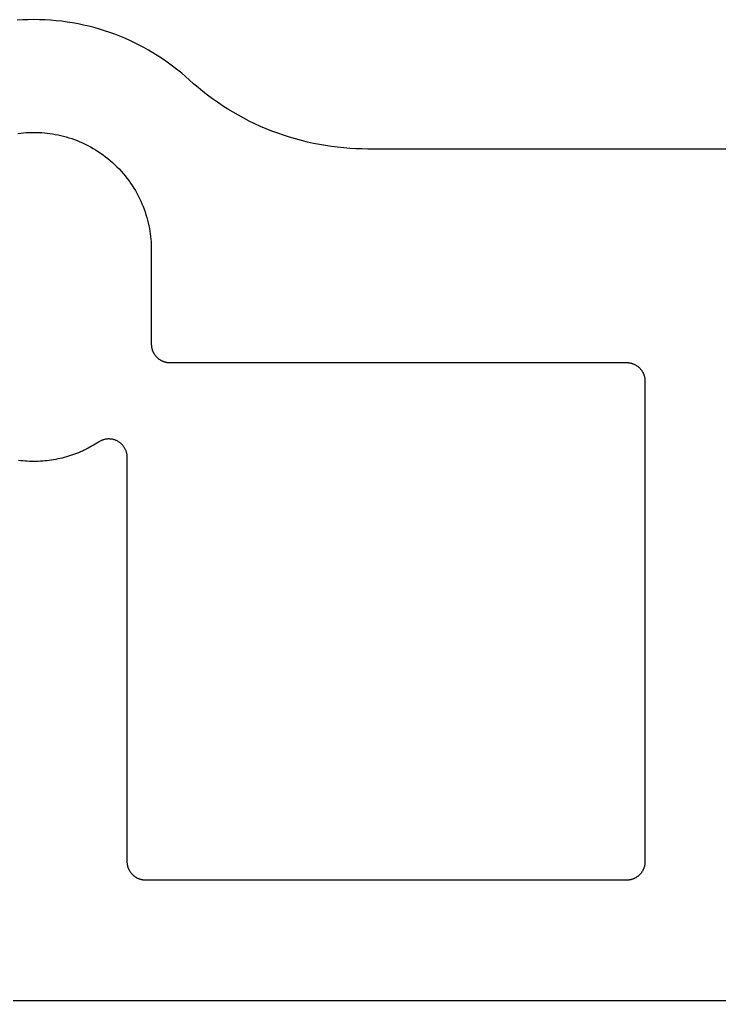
# Model space of a CAD drawing. Header units: millimetres. Extents: x 1057 to 1343, y -204 to -96.
# Drawn here: x 1113.89 to 1132.81, y -122.15 to -95.62 of the extents above; entities that cross this region are included whole.
import ezdxf

# ---------------------------------------------------------------- set-up
doc = ezdxf.new("R2010")
doc.units = ezdxf.units.MM
doc.layers.add('Layer 01', color=18, linetype='Continuous', true_color=0x000000)

msp = doc.modelspace()

# ---------------------------------------------------------------- linework, layer by layer
at = {"layer": 'Layer 01', "color": 0}
for p, q in [((1113.974, -95.632, 1.5), (1113.823, -95.641, 1.5)), ((1114.124, -95.627, 1.5), (1113.974, -95.632, 1.5)), ((1114.275, -95.625, 1.5), (1114.124, -95.627, 1.5)), ((1114.426, -95.627, 1.5), (1114.275, -95.625, 1.5)), ((1114.576, -95.632, 1.5), (1114.426, -95.627, 1.5)), ((1114.727, -95.641, 1.5), (1114.576, -95.632, 1.5)), ((1114.877, -95.654, 1.5), (1114.727, -95.641, 1.5)), ((1115.026, -95.67, 1.5), (1114.877, -95.654, 1.5)), ((1115.175, -95.69, 1.5), (1115.026, -95.67, 1.5)), ((1115.323, -95.714, 1.5), (1115.175, -95.69, 1.5)), ((1115.47, -95.741, 1.5), (1115.323, -95.714, 1.5)), ((1115.616, -95.771, 1.5), (1115.47, -95.741, 1.5)), ((1115.761, -95.805, 1.5), (1115.616, -95.771, 1.5)), ((1115.905, -95.842, 1.5), (1115.761, -95.805, 1.5)), ((1116.047, -95.883, 1.5), (1115.905, -95.842, 1.5)), ((1116.188, -95.926, 1.5), (1116.047, -95.883, 1.5)), ((1116.327, -95.973, 1.5), (1116.188, -95.926, 1.5)), ((1116.465, -96.023, 1.5), (1116.327, -95.973, 1.5)), ((1116.6, -96.076, 1.5), (1116.465, -96.023, 1.5)), ((1116.734, -96.131, 1.5), (1116.6, -96.076, 1.5)), ((1116.866, -96.19, 1.5), (1116.734, -96.131, 1.5)), ((1116.996, -96.251, 1.5), (1116.866, -96.19, 1.5)), ((1117.124, -96.315, 1.5), (1116.996, -96.251, 1.5)), ((1117.249, -96.381, 1.5), (1117.124, -96.315, 1.5)), ((1117.372, -96.45, 1.5), (1117.249, -96.381, 1.5)), ((1117.493, -96.522, 1.5), (1117.372, -96.45, 1.5)), ((1117.612, -96.595, 1.5), (1117.493, -96.522, 1.5)), ((1117.728, -96.671, 1.5), (1117.612, -96.595, 1.5)), ((1117.842, -96.748, 1.5), (1117.728, -96.671, 1.5)), ((1117.953, -96.828, 1.5), (1117.842, -96.748, 1.5)), ((1118.062, -96.909, 1.5), (1117.953, -96.828, 1.5)), ((1118.168, -96.992, 1.5), (1118.062, -96.909, 1.5)), ((1118.271, -97.077, 1.5), (1118.168, -96.992, 1.5)), ((1118.372, -97.163, 1.5), (1118.271, -97.077, 1.5)), ((1118.47, -97.251, 1.5), (1118.372, -97.163, 1.5)), ((1118.591, -97.359, 1.5), (1118.47, -97.251, 1.5)), ((1118.715, -97.465, 1.5), (1118.591, -97.359, 1.5)), ((1118.842, -97.568, 1.5), (1118.715, -97.465, 1.5)), ((1118.972, -97.669, 1.5), (1118.842, -97.568, 1.5)), ((1119.105, -97.767, 1.5), (1118.972, -97.669, 1.5)), ((1119.24, -97.862, 1.5), (1119.105, -97.767, 1.5)), ((1119.377, -97.954, 1.5), (1119.24, -97.862, 1.5)), ((1119.517, -98.043, 1.5), (1119.377, -97.954, 1.5)), ((1119.66, -98.13, 1.5), (1119.517, -98.043, 1.5)), ((1119.804, -98.213, 1.5), (1119.66, -98.13, 1.5)), ((1119.951, -98.293, 1.5), (1119.804, -98.213, 1.5)), ((1120.1, -98.369, 1.5), (1119.951, -98.293, 1.5)), ((1120.25, -98.442, 1.5), (1120.1, -98.369, 1.5)), ((1120.403, -98.512, 1.5), (1120.25, -98.442, 1.5)), ((1120.557, -98.578, 1.5), (1120.403, -98.512, 1.5)), ((1120.713, -98.64, 1.5), (1120.557, -98.578, 1.5)), ((1120.87, -98.699, 1.5), (1120.713, -98.64, 1.5)), ((1113.844, -98.704, 1.5), (1113.917, -98.695, 1.5)), ((1113.917, -98.695, 1.5), (1113.99, -98.688, 1.5)), ((1113.99, -98.688, 1.5), (1114.062, -98.682, 1.5)), ((1114.062, -98.682, 1.5), (1114.133, -98.678, 1.5)), ((1114.133, -98.678, 1.5), (1114.205, -98.676, 1.5)), ((1114.205, -98.676, 1.5), (1114.275, -98.675, 1.5)), ((1114.275, -98.675, 1.5), (1114.345, -98.676, 1.5)), ((1114.345, -98.676, 1.5), (1114.417, -98.678, 1.5)), ((1114.417, -98.678, 1.5), (1114.488, -98.682, 1.5)), ((1114.488, -98.682, 1.5), (1114.56, -98.688, 1.5)), ((1114.56, -98.688, 1.5), (1114.633, -98.695, 1.5)), ((1114.633, -98.695, 1.5), (1114.706, -98.704, 1.5)), ((1114.706, -98.704, 1.5), (1114.779, -98.715, 1.5)), ((1114.779, -98.715, 1.5), (1114.853, -98.728, 1.5)), ((1114.853, -98.728, 1.5), (1114.927, -98.743, 1.5)), ((1114.927, -98.743, 1.5), (1115.001, -98.759, 1.5)), ((1115.001, -98.759, 1.5), (1115.075, -98.777, 1.5)), ((1115.075, -98.777, 1.5), (1115.149, -98.798, 1.5)), ((1115.149, -98.798, 1.5), (1115.223, -98.82, 1.5)), ((1115.223, -98.82, 1.5), (1115.297, -98.844, 1.5)), ((1115.297, -98.844, 1.5), (1115.37, -98.87, 1.5)), ((1115.37, -98.87, 1.5), (1115.444, -98.898, 1.5)), ((1115.444, -98.898, 1.5), (1115.517, -98.928, 1.5)), ((1115.517, -98.928, 1.5), (1115.589, -98.96, 1.5)), ((1121.028, -98.754, 1.5), (1120.87, -98.699, 1.5)), ((1121.188, -98.805, 1.5), (1121.028, -98.754, 1.5)), ((1121.348, -98.853, 1.5), (1121.188, -98.805, 1.5)), ((1121.51, -98.897, 1.5), (1121.348, -98.853, 1.5)), ((1121.672, -98.937, 1.5), (1121.51, -98.897, 1.5)), ((1121.835, -98.973, 1.5), (1121.672, -98.937, 1.5)), ((1115.589, -98.96, 1.5), (1115.662, -98.994, 1.5)), ((1115.662, -98.994, 1.5), (1115.733, -99.03, 1.5)), ((1115.733, -99.03, 1.5), (1115.804, -99.068, 1.5)), ((1115.804, -99.068, 1.5), (1115.874, -99.107, 1.5)), ((1115.874, -99.107, 1.5), (1115.944, -99.149, 1.5)), ((1115.944, -99.149, 1.5), (1116.012, -99.193, 1.5)), ((1116.012, -99.193, 1.5), (1116.08, -99.238, 1.5)), ((1121.998, -99.005, 1.5), (1121.835, -98.973, 1.5)), ((1122.161, -99.033, 1.5), (1121.998, -99.005, 1.5)), ((1122.325, -99.058, 1.5), (1122.161, -99.033, 1.5)), ((1122.489, -99.078, 1.5), (1122.325, -99.058, 1.5)), ((1122.653, -99.095, 1.5), (1122.489, -99.078, 1.5)), ((1122.817, -99.108, 1.5), (1122.653, -99.095, 1.5)), ((1122.98, -99.118, 1.5), (1122.817, -99.108, 1.5)), ((1123.143, -99.123, 1.5), (1122.98, -99.118, 1.5)), ((1123.306, -99.125, 1.5), (1123.143, -99.123, 1.5)), ((1276.694, -99.125, 1.5), (1123.306, -99.125, 1.5)), ((1116.08, -99.238, 1.5), (1116.147, -99.285, 1.5)), ((1116.147, -99.285, 1.5), (1116.212, -99.334, 1.5)), ((1116.212, -99.334, 1.5), (1116.276, -99.385, 1.5)), ((1116.276, -99.385, 1.5), (1116.339, -99.438, 1.5)), ((1116.339, -99.438, 1.5), (1116.401, -99.492, 1.5)), ((1116.401, -99.492, 1.5), (1116.461, -99.548, 1.5)), ((1116.461, -99.548, 1.5), (1116.52, -99.605, 1.5)), ((1116.52, -99.605, 1.5), (1116.577, -99.664, 1.5)), ((1116.577, -99.664, 1.5), (1116.633, -99.724, 1.5)), ((1116.633, -99.724, 1.5), (1116.687, -99.786, 1.5)), ((1116.687, -99.786, 1.5), (1116.74, -99.849, 1.5)), ((1116.74, -99.849, 1.5), (1116.791, -99.913, 1.5)), ((1116.791, -99.913, 1.5), (1116.84, -99.978, 1.5)), ((1116.84, -99.978, 1.5), (1116.887, -100.045, 1.5)), ((1116.887, -100.045, 1.5), (1116.932, -100.113, 1.5)), ((1116.932, -100.113, 1.5), (1116.976, -100.181, 1.5)), ((1116.976, -100.181, 1.5), (1117.018, -100.251, 1.5)), ((1117.018, -100.251, 1.5), (1117.057, -100.321, 1.5)), ((1117.057, -100.321, 1.5), (1117.095, -100.392, 1.5)), ((1117.095, -100.392, 1.5), (1117.131, -100.463, 1.5)), ((1117.131, -100.463, 1.5), (1117.165, -100.536, 1.5)), ((1117.165, -100.536, 1.5), (1117.197, -100.608, 1.5)), ((1117.197, -100.608, 1.5), (1117.227, -100.681, 1.5)), ((1117.227, -100.681, 1.5), (1117.255, -100.755, 1.5)), ((1117.255, -100.755, 1.5), (1117.281, -100.828, 1.5)), ((1117.281, -100.828, 1.5), (1117.305, -100.902, 1.5)), ((1117.305, -100.902, 1.5), (1117.327, -100.976, 1.5)), ((1117.327, -100.976, 1.5), (1117.348, -101.05, 1.5)), ((1117.348, -101.05, 1.5), (1117.366, -101.124, 1.5)), ((1117.366, -101.124, 1.5), (1117.382, -101.198, 1.5)), ((1117.382, -101.198, 1.5), (1117.397, -101.272, 1.5)), ((1117.397, -101.272, 1.5), (1117.41, -101.346, 1.5)), ((1117.41, -101.346, 1.5), (1117.421, -101.419, 1.5)), ((1117.421, -101.419, 1.5), (1117.43, -101.492, 1.5)), ((1117.43, -101.492, 1.5), (1117.437, -101.565, 1.5)), ((1117.437, -101.565, 1.5), (1117.443, -101.637, 1.5)), ((1117.443, -101.637, 1.5), (1117.447, -101.708, 1.5)), ((1117.447, -101.708, 1.5), (1117.449, -101.78, 1.5)), ((1117.449, -101.78, 1.5), (1117.45, -101.85, 1.5)), ((1117.45, -101.85, 1.5), (1117.45, -104.4, 1.5)), ((1117.45, -104.4, 1.5), (1117.45, -104.411, 1.5)), ((1117.45, -104.411, 1.5), (1117.45, -104.422, 1.5)), ((1117.45, -104.422, 1.5), (1117.451, -104.434, 1.5)), ((1117.451, -104.434, 1.5), (1117.452, -104.445, 1.5)), ((1117.452, -104.445, 1.5), (1117.453, -104.456, 1.5)), ((1117.453, -104.456, 1.5), (1117.455, -104.468, 1.5)), ((1117.455, -104.468, 1.5), (1117.456, -104.479, 1.5)), ((1117.456, -104.479, 1.5), (1117.458, -104.491, 1.5)), ((1117.458, -104.491, 1.5), (1117.461, -104.503, 1.5)), ((1117.461, -104.503, 1.5), (1117.463, -104.514, 1.5)), ((1117.463, -104.514, 1.5), (1117.466, -104.526, 1.5)), ((1117.466, -104.526, 1.5), (1117.469, -104.538, 1.5)), ((1117.469, -104.538, 1.5), (1117.473, -104.549, 1.5)), ((1117.473, -104.549, 1.5), (1117.477, -104.561, 1.5)), ((1117.477, -104.561, 1.5), (1117.481, -104.572, 1.5)), ((1117.481, -104.572, 1.5), (1117.485, -104.584, 1.5)), ((1117.485, -104.584, 1.5), (1117.49, -104.596, 1.5)), ((1117.49, -104.596, 1.5), (1117.495, -104.607, 1.5)), ((1117.495, -104.607, 1.5), (1117.5, -104.618, 1.5)), ((1117.5, -104.618, 1.5), (1117.506, -104.63, 1.5)), ((1117.506, -104.63, 1.5), (1117.512, -104.641, 1.5)), ((1117.512, -104.641, 1.5), (1117.518, -104.652, 1.5)), ((1117.518, -104.652, 1.5), (1117.525, -104.663, 1.5)), ((1117.525, -104.663, 1.5), (1117.532, -104.674, 1.5)), ((1117.532, -104.674, 1.5), (1117.539, -104.684, 1.5)), ((1117.539, -104.684, 1.5), (1117.546, -104.695, 1.5)), ((1117.546, -104.695, 1.5), (1117.554, -104.705, 1.5)), ((1117.554, -104.705, 1.5), (1117.562, -104.715, 1.5)), ((1117.562, -104.715, 1.5), (1117.57, -104.725, 1.5)), ((1117.57, -104.725, 1.5), (1117.579, -104.735, 1.5)), ((1117.579, -104.735, 1.5), (1117.587, -104.744, 1.5)), ((1117.587, -104.744, 1.5), (1117.596, -104.754, 1.5)), ((1117.596, -104.754, 1.5), (1117.606, -104.763, 1.5)), ((1117.606, -104.763, 1.5), (1117.615, -104.771, 1.5)), ((1117.615, -104.771, 1.5), (1117.625, -104.78, 1.5)), ((1117.625, -104.78, 1.5), (1117.635, -104.788, 1.5)), ((1117.635, -104.788, 1.5), (1117.645, -104.796, 1.5)), ((1117.645, -104.796, 1.5), (1117.655, -104.804, 1.5)), ((1117.655, -104.804, 1.5), (1117.666, -104.811, 1.5)), ((1117.666, -104.811, 1.5), (1117.676, -104.818, 1.5)), ((1117.676, -104.818, 1.5), (1117.687, -104.825, 1.5)), ((1117.687, -104.825, 1.5), (1117.698, -104.832, 1.5)), ((1117.698, -104.832, 1.5), (1117.709, -104.838, 1.5)), ((1117.709, -104.838, 1.5), (1117.72, -104.844, 1.5)), ((1117.72, -104.844, 1.5), (1117.732, -104.85, 1.5)), ((1117.732, -104.85, 1.5), (1117.743, -104.855, 1.5)), ((1117.743, -104.855, 1.5), (1117.754, -104.86, 1.5)), ((1117.754, -104.86, 1.5), (1117.766, -104.865, 1.5)), ((1117.766, -104.865, 1.5), (1117.778, -104.869, 1.5)), ((1117.778, -104.869, 1.5), (1117.789, -104.873, 1.5)), ((1117.789, -104.873, 1.5), (1117.801, -104.877, 1.5)), ((1117.801, -104.877, 1.5), (1117.812, -104.881, 1.5)), ((1117.812, -104.881, 1.5), (1117.824, -104.884, 1.5)), ((1117.824, -104.884, 1.5), (1117.836, -104.887, 1.5)), ((1117.836, -104.887, 1.5), (1117.847, -104.889, 1.5)), ((1117.847, -104.889, 1.5), (1117.859, -104.892, 1.5)), ((1117.859, -104.892, 1.5), (1117.871, -104.894, 1.5)), ((1117.871, -104.894, 1.5), (1117.882, -104.895, 1.5)), ((1117.882, -104.895, 1.5), (1117.894, -104.897, 1.5)), ((1117.894, -104.897, 1.5), (1117.905, -104.898, 1.5)), ((1117.905, -104.898, 1.5), (1117.916, -104.899, 1.5)), ((1117.916, -104.899, 1.5), (1117.928, -104.9, 1.5)), ((1117.928, -104.9, 1.5), (1117.939, -104.9, 1.5)), ((1117.939, -104.9, 1.5), (1117.95, -104.9, 1.5)), ((1117.95, -104.9, 1.5), (1130.3, -104.9, 1.5)), ((1130.3, -104.9, 1.5), (1130.311, -104.9, 1.5)), ((1130.311, -104.9, 1.5), (1130.322, -104.9, 1.5)), ((1130.322, -104.9, 1.5), (1130.334, -104.901, 1.5)), ((1130.334, -104.901, 1.5), (1130.345, -104.902, 1.5)), ((1130.345, -104.902, 1.5), (1130.356, -104.903, 1.5)), ((1130.356, -104.903, 1.5), (1130.368, -104.905, 1.5)), ((1130.368, -104.905, 1.5), (1130.379, -104.906, 1.5)), ((1130.379, -104.906, 1.5), (1130.391, -104.908, 1.5)), ((1130.391, -104.908, 1.5), (1130.403, -104.911, 1.5)), ((1130.403, -104.911, 1.5), (1130.414, -104.913, 1.5)), ((1130.414, -104.913, 1.5), (1130.426, -104.916, 1.5)), ((1130.426, -104.916, 1.5), (1130.438, -104.919, 1.5)), ((1130.438, -104.919, 1.5), (1130.449, -104.923, 1.5)), ((1130.449, -104.923, 1.5), (1130.461, -104.927, 1.5)), ((1130.461, -104.927, 1.5), (1130.472, -104.931, 1.5)), ((1130.472, -104.931, 1.5), (1130.484, -104.935, 1.5)), ((1130.484, -104.935, 1.5), (1130.496, -104.94, 1.5)), ((1130.496, -104.94, 1.5), (1130.507, -104.945, 1.5)), ((1130.507, -104.945, 1.5), (1130.518, -104.95, 1.5)), ((1130.518, -104.95, 1.5), (1130.53, -104.956, 1.5)), ((1130.53, -104.956, 1.5), (1130.541, -104.962, 1.5)), ((1130.541, -104.962, 1.5), (1130.552, -104.968, 1.5)), ((1130.552, -104.968, 1.5), (1130.563, -104.975, 1.5)), ((1130.563, -104.975, 1.5), (1130.574, -104.982, 1.5)), ((1130.574, -104.982, 1.5), (1130.584, -104.989, 1.5)), ((1130.584, -104.989, 1.5), (1130.595, -104.996, 1.5)), ((1130.595, -104.996, 1.5), (1130.605, -105.004, 1.5)), ((1130.605, -105.004, 1.5), (1130.615, -105.012, 1.5)), ((1130.615, -105.012, 1.5), (1130.625, -105.02, 1.5)), ((1130.625, -105.02, 1.5), (1130.635, -105.029, 1.5)), ((1130.635, -105.029, 1.5), (1130.644, -105.037, 1.5)), ((1130.644, -105.037, 1.5), (1130.654, -105.046, 1.5)), ((1130.654, -105.046, 1.5), (1130.663, -105.056, 1.5)), ((1130.663, -105.056, 1.5), (1130.671, -105.065, 1.5)), ((1130.671, -105.065, 1.5), (1130.68, -105.075, 1.5)), ((1130.68, -105.075, 1.5), (1130.688, -105.085, 1.5)), ((1130.688, -105.085, 1.5), (1130.696, -105.095, 1.5)), ((1130.696, -105.095, 1.5), (1130.704, -105.105, 1.5)), ((1130.704, -105.105, 1.5), (1130.711, -105.116, 1.5)), ((1130.711, -105.116, 1.5), (1130.718, -105.126, 1.5)), ((1130.718, -105.126, 1.5), (1130.725, -105.137, 1.5)), ((1130.725, -105.137, 1.5), (1130.732, -105.148, 1.5)), ((1130.732, -105.148, 1.5), (1130.738, -105.159, 1.5)), ((1130.738, -105.159, 1.5), (1130.744, -105.17, 1.5)), ((1130.744, -105.17, 1.5), (1130.75, -105.182, 1.5)), ((1130.75, -105.182, 1.5), (1130.755, -105.193, 1.5)), ((1130.755, -105.193, 1.5), (1130.76, -105.204, 1.5)), ((1130.76, -105.204, 1.5), (1130.765, -105.216, 1.5)), ((1130.765, -105.216, 1.5), (1130.769, -105.228, 1.5)), ((1130.769, -105.228, 1.5), (1130.773, -105.239, 1.5)), ((1130.773, -105.239, 1.5), (1130.777, -105.251, 1.5)), ((1130.777, -105.251, 1.5), (1130.781, -105.262, 1.5)), ((1130.781, -105.262, 1.5), (1130.784, -105.274, 1.5)), ((1130.784, -105.274, 1.5), (1130.787, -105.286, 1.5)), ((1130.787, -105.286, 1.5), (1130.789, -105.297, 1.5)), ((1130.789, -105.297, 1.5), (1130.792, -105.309, 1.5)), ((1130.792, -105.309, 1.5), (1130.794, -105.321, 1.5)), ((1130.794, -105.321, 1.5), (1130.795, -105.332, 1.5)), ((1130.795, -105.332, 1.5), (1130.797, -105.344, 1.5)), ((1130.797, -105.344, 1.5), (1130.798, -105.355, 1.5)), ((1130.798, -105.355, 1.5), (1130.799, -105.366, 1.5)), ((1130.799, -105.366, 1.5), (1130.8, -105.378, 1.5)), ((1130.8, -105.378, 1.5), (1130.8, -105.389, 1.5)), ((1130.8, -105.389, 1.5), (1130.8, -105.4, 1.5)), ((1130.8, -105.4, 1.5), (1130.8, -118.4, 1.5)), ((1115.884, -107.137, 1.5), (1115.836, -107.165, 1.5)), ((1115.932, -107.108, 1.5), (1115.884, -107.137, 1.5)), ((1116.024, -107.05, 1.5), (1115.932, -107.108, 1.5)), ((1116.038, -107.041, 1.5), (1116.024, -107.05, 1.5)), ((1116.052, -107.033, 1.5), (1116.038, -107.041, 1.5)), ((1116.066, -107.025, 1.5), (1116.052, -107.033, 1.5)), ((1116.081, -107.017, 1.5), (1116.066, -107.025, 1.5)), ((1116.096, -107.01, 1.5), (1116.081, -107.017, 1.5)), ((1116.111, -107.004, 1.5), (1116.096, -107.01, 1.5)), ((1116.127, -106.998, 1.5), (1116.111, -107.004, 1.5)), ((1116.143, -106.992, 1.5), (1116.127, -106.998, 1.5)), ((1116.159, -106.987, 1.5), (1116.143, -106.992, 1.5)), ((1116.176, -106.982, 1.5), (1116.159, -106.987, 1.5)), ((1116.192, -106.978, 1.5), (1116.176, -106.982, 1.5)), ((1116.209, -106.975, 1.5), (1116.192, -106.978, 1.5)), ((1116.226, -106.972, 1.5), (1116.209, -106.975, 1.5)), ((1116.243, -106.97, 1.5), (1116.226, -106.972, 1.5)), ((1116.26, -106.968, 1.5), (1116.243, -106.97, 1.5)), ((1116.278, -106.967, 1.5), (1116.26, -106.968, 1.5)), ((1116.295, -106.967, 1.5), (1116.278, -106.967, 1.5)), ((1116.312, -106.967, 1.5), (1116.295, -106.967, 1.5)), ((1116.329, -106.968, 1.5), (1116.312, -106.967, 1.5)), ((1116.346, -106.969, 1.5), (1116.329, -106.968, 1.5)), ((1116.363, -106.971, 1.5), (1116.346, -106.969, 1.5)), ((1116.38, -106.973, 1.5), (1116.363, -106.971, 1.5)), ((1116.397, -106.976, 1.5), (1116.38, -106.973, 1.5)), ((1116.414, -106.98, 1.5), (1116.397, -106.976, 1.5)), ((1116.43, -106.984, 1.5), (1116.414, -106.98, 1.5)), ((1116.446, -106.989, 1.5), (1116.43, -106.984, 1.5)), ((1116.462, -106.994, 1.5), (1116.446, -106.989, 1.5)), ((1116.478, -106.999, 1.5), (1116.462, -106.994, 1.5)), ((1116.493, -107.005, 1.5), (1116.478, -106.999, 1.5)), ((1116.508, -107.012, 1.5), (1116.493, -107.005, 1.5)), ((1116.523, -107.019, 1.5), (1116.508, -107.012, 1.5)), ((1116.537, -107.026, 1.5), (1116.523, -107.019, 1.5)), ((1116.551, -107.034, 1.5), (1116.537, -107.026, 1.5)), ((1116.565, -107.043, 1.5), (1116.551, -107.034, 1.5)), ((1116.579, -107.052, 1.5), (1116.565, -107.043, 1.5)), ((1116.592, -107.061, 1.5), (1116.579, -107.052, 1.5)), ((1116.605, -107.071, 1.5), (1116.592, -107.061, 1.5)), ((1116.618, -107.081, 1.5), (1116.605, -107.071, 1.5)), ((1116.631, -107.092, 1.5), (1116.618, -107.081, 1.5)), ((1116.644, -107.104, 1.5), (1116.631, -107.092, 1.5)), ((1116.656, -107.115, 1.5), (1116.644, -107.104, 1.5)), ((1116.668, -107.128, 1.5), (1116.656, -107.115, 1.5)), ((1116.679, -107.141, 1.5), (1116.668, -107.128, 1.5)), ((1116.69, -107.154, 1.5), (1116.679, -107.141, 1.5)), ((1116.7, -107.167, 1.5), (1116.69, -107.154, 1.5)), ((1115.263, -107.417, 1.5), (1115.208, -107.435, 1.5)), ((1115.318, -107.399, 1.5), (1115.263, -107.417, 1.5)), ((1115.373, -107.379, 1.5), (1115.318, -107.399, 1.5)), ((1115.426, -107.359, 1.5), (1115.373, -107.379, 1.5)), ((1115.48, -107.338, 1.5), (1115.426, -107.359, 1.5)), ((1115.533, -107.315, 1.5), (1115.48, -107.338, 1.5)), ((1115.585, -107.292, 1.5), (1115.533, -107.315, 1.5)), ((1115.636, -107.268, 1.5), (1115.585, -107.292, 1.5)), ((1115.687, -107.244, 1.5), (1115.636, -107.268, 1.5)), ((1115.738, -107.218, 1.5), (1115.687, -107.244, 1.5)), ((1115.787, -107.192, 1.5), (1115.738, -107.218, 1.5)), ((1115.836, -107.165, 1.5), (1115.787, -107.192, 1.5)), ((1116.711, -107.181, 1.5), (1116.7, -107.167, 1.5)), ((1116.72, -107.196, 1.5), (1116.711, -107.181, 1.5)), ((1116.729, -107.21, 1.5), (1116.72, -107.196, 1.5)), ((1116.738, -107.225, 1.5), (1116.729, -107.21, 1.5)), ((1116.746, -107.24, 1.5), (1116.738, -107.225, 1.5)), ((1116.753, -107.256, 1.5), (1116.746, -107.24, 1.5)), ((1116.76, -107.272, 1.5), (1116.753, -107.256, 1.5)), ((1116.767, -107.288, 1.5), (1116.76, -107.272, 1.5)), ((1116.773, -107.304, 1.5), (1116.767, -107.288, 1.5)), ((1116.778, -107.32, 1.5), (1116.773, -107.304, 1.5)), ((1116.783, -107.336, 1.5), (1116.778, -107.32, 1.5)), ((1116.787, -107.352, 1.5), (1116.783, -107.336, 1.5)), ((1116.79, -107.369, 1.5), (1116.787, -107.352, 1.5)), ((1116.793, -107.385, 1.5), (1116.79, -107.369, 1.5)), ((1116.796, -107.402, 1.5), (1116.793, -107.385, 1.5)), ((1116.798, -107.418, 1.5), (1116.796, -107.402, 1.5)), ((1116.799, -107.434, 1.5), (1116.798, -107.418, 1.5)), ((1113.919, -107.555, 1.5), (1113.86, -107.548, 1.5)), ((1113.978, -107.561, 1.5), (1113.919, -107.555, 1.5)), ((1114.037, -107.566, 1.5), (1113.978, -107.561, 1.5)), ((1114.096, -107.57, 1.5), (1114.037, -107.566, 1.5)), ((1114.156, -107.573, 1.5), (1114.096, -107.57, 1.5)), ((1114.215, -107.574, 1.5), (1114.156, -107.573, 1.5)), ((1114.275, -107.575, 1.5), (1114.215, -107.574, 1.5)), ((1114.335, -107.574, 1.5), (1114.275, -107.575, 1.5)), ((1114.394, -107.573, 1.5), (1114.335, -107.574, 1.5)), ((1114.454, -107.57, 1.5), (1114.394, -107.573, 1.5)), ((1114.513, -107.566, 1.5), (1114.454, -107.57, 1.5)), ((1114.572, -107.561, 1.5), (1114.513, -107.566, 1.5)), ((1114.631, -107.555, 1.5), (1114.572, -107.561, 1.5)), ((1114.69, -107.548, 1.5), (1114.631, -107.555, 1.5)), ((1114.749, -107.539, 1.5), (1114.69, -107.548, 1.5)), ((1114.808, -107.53, 1.5), (1114.749, -107.539, 1.5)), ((1114.866, -107.52, 1.5), (1114.808, -107.53, 1.5)), ((1114.924, -107.508, 1.5), (1114.866, -107.52, 1.5)), ((1114.981, -107.495, 1.5), (1114.924, -107.508, 1.5)), ((1115.038, -107.482, 1.5), (1114.981, -107.495, 1.5)), ((1115.095, -107.467, 1.5), (1115.038, -107.482, 1.5)), ((1115.152, -107.452, 1.5), (1115.095, -107.467, 1.5)), ((1115.208, -107.435, 1.5), (1115.152, -107.452, 1.5)), ((1116.8, -107.451, 1.5), (1116.799, -107.434, 1.5)), ((1116.8, -107.467, 1.5), (1116.8, -107.451, 1.5)), ((1116.8, -118.4, 1.5), (1116.8, -107.467, 1.5)), ((1116.8, -118.411, 1.5), (1116.8, -118.4, 1.5)), ((1116.8, -118.422, 1.5), (1116.8, -118.411, 1.5)), ((1116.801, -118.434, 1.5), (1116.8, -118.422, 1.5)), ((1116.802, -118.445, 1.5), (1116.801, -118.434, 1.5)), ((1116.803, -118.456, 1.5), (1116.802, -118.445, 1.5)), ((1116.805, -118.468, 1.5), (1116.803, -118.456, 1.5)), ((1116.806, -118.479, 1.5), (1116.805, -118.468, 1.5)), ((1116.808, -118.491, 1.5), (1116.806, -118.479, 1.5)), ((1116.811, -118.503, 1.5), (1116.808, -118.491, 1.5)), ((1116.813, -118.514, 1.5), (1116.811, -118.503, 1.5)), ((1116.816, -118.526, 1.5), (1116.813, -118.514, 1.5)), ((1116.819, -118.538, 1.5), (1116.816, -118.526, 1.5)), ((1116.823, -118.549, 1.5), (1116.819, -118.538, 1.5)), ((1116.827, -118.561, 1.5), (1116.823, -118.549, 1.5)), ((1116.831, -118.572, 1.5), (1116.827, -118.561, 1.5)), ((1130.773, -118.561, 1.5), (1130.769, -118.572, 1.5)), ((1130.777, -118.549, 1.5), (1130.773, -118.561, 1.5)), ((1130.781, -118.538, 1.5), (1130.777, -118.549, 1.5)), ((1130.784, -118.526, 1.5), (1130.781, -118.538, 1.5)), ((1130.787, -118.514, 1.5), (1130.784, -118.526, 1.5)), ((1130.789, -118.503, 1.5), (1130.787, -118.514, 1.5)), ((1130.792, -118.491, 1.5), (1130.789, -118.503, 1.5)), ((1130.794, -118.479, 1.5), (1130.792, -118.491, 1.5)), ((1130.795, -118.468, 1.5), (1130.794, -118.479, 1.5)), ((1130.797, -118.456, 1.5), (1130.795, -118.468, 1.5)), ((1130.798, -118.445, 1.5), (1130.797, -118.456, 1.5)), ((1130.799, -118.434, 1.5), (1130.798, -118.445, 1.5)), ((1130.8, -118.422, 1.5), (1130.799, -118.434, 1.5)), ((1130.8, -118.4, 1.5), (1130.8, -118.411, 1.5)), ((1130.8, -118.411, 1.5), (1130.8, -118.422, 1.5)), ((1116.835, -118.584, 1.5), (1116.831, -118.572, 1.5)), ((1116.84, -118.596, 1.5), (1116.835, -118.584, 1.5)), ((1116.845, -118.607, 1.5), (1116.84, -118.596, 1.5)), ((1116.85, -118.618, 1.5), (1116.845, -118.607, 1.5)), ((1116.856, -118.63, 1.5), (1116.85, -118.618, 1.5)), ((1116.862, -118.641, 1.5), (1116.856, -118.63, 1.5)), ((1116.868, -118.652, 1.5), (1116.862, -118.641, 1.5)), ((1116.875, -118.663, 1.5), (1116.868, -118.652, 1.5)), ((1116.882, -118.674, 1.5), (1116.875, -118.663, 1.5)), ((1116.889, -118.684, 1.5), (1116.882, -118.674, 1.5)), ((1116.896, -118.695, 1.5), (1116.889, -118.684, 1.5)), ((1116.904, -118.705, 1.5), (1116.896, -118.695, 1.5)), ((1116.912, -118.715, 1.5), (1116.904, -118.705, 1.5)), ((1116.92, -118.725, 1.5), (1116.912, -118.715, 1.5)), ((1116.929, -118.735, 1.5), (1116.92, -118.725, 1.5)), ((1116.937, -118.744, 1.5), (1116.929, -118.735, 1.5)), ((1116.946, -118.754, 1.5), (1116.937, -118.744, 1.5)), ((1116.956, -118.763, 1.5), (1116.946, -118.754, 1.5)), ((1116.965, -118.771, 1.5), (1116.956, -118.763, 1.5)), ((1116.975, -118.78, 1.5), (1116.965, -118.771, 1.5)), ((1116.985, -118.788, 1.5), (1116.975, -118.78, 1.5)), ((1116.995, -118.796, 1.5), (1116.985, -118.788, 1.5)), ((1117.005, -118.804, 1.5), (1116.995, -118.796, 1.5)), ((1117.016, -118.811, 1.5), (1117.005, -118.804, 1.5)), ((1117.026, -118.818, 1.5), (1117.016, -118.811, 1.5)), ((1117.037, -118.825, 1.5), (1117.026, -118.818, 1.5)), ((1117.048, -118.832, 1.5), (1117.037, -118.825, 1.5)), ((1117.059, -118.838, 1.5), (1117.048, -118.832, 1.5)), ((1130.552, -118.832, 1.5), (1130.541, -118.838, 1.5)), ((1130.563, -118.825, 1.5), (1130.552, -118.832, 1.5)), ((1130.574, -118.818, 1.5), (1130.563, -118.825, 1.5)), ((1130.584, -118.811, 1.5), (1130.574, -118.818, 1.5)), ((1130.595, -118.804, 1.5), (1130.584, -118.811, 1.5)), ((1130.605, -118.796, 1.5), (1130.595, -118.804, 1.5)), ((1130.615, -118.788, 1.5), (1130.605, -118.796, 1.5)), ((1130.625, -118.78, 1.5), (1130.615, -118.788, 1.5)), ((1130.635, -118.771, 1.5), (1130.625, -118.78, 1.5)), ((1130.644, -118.763, 1.5), (1130.635, -118.771, 1.5)), ((1130.654, -118.754, 1.5), (1130.644, -118.763, 1.5)), ((1130.663, -118.744, 1.5), (1130.654, -118.754, 1.5)), ((1130.671, -118.735, 1.5), (1130.663, -118.744, 1.5)), ((1130.68, -118.725, 1.5), (1130.671, -118.735, 1.5)), ((1130.688, -118.715, 1.5), (1130.68, -118.725, 1.5)), ((1130.696, -118.705, 1.5), (1130.688, -118.715, 1.5)), ((1130.704, -118.695, 1.5), (1130.696, -118.705, 1.5)), ((1130.711, -118.684, 1.5), (1130.704, -118.695, 1.5)), ((1130.718, -118.674, 1.5), (1130.711, -118.684, 1.5)), ((1130.725, -118.663, 1.5), (1130.718, -118.674, 1.5)), ((1130.732, -118.652, 1.5), (1130.725, -118.663, 1.5)), ((1130.738, -118.641, 1.5), (1130.732, -118.652, 1.5)), ((1130.744, -118.63, 1.5), (1130.738, -118.641, 1.5)), ((1130.75, -118.618, 1.5), (1130.744, -118.63, 1.5)), ((1130.755, -118.607, 1.5), (1130.75, -118.618, 1.5)), ((1130.76, -118.596, 1.5), (1130.755, -118.607, 1.5)), ((1130.765, -118.584, 1.5), (1130.76, -118.596, 1.5)), ((1130.769, -118.572, 1.5), (1130.765, -118.584, 1.5)), ((1117.07, -118.844, 1.5), (1117.059, -118.838, 1.5)), ((1117.082, -118.85, 1.5), (1117.07, -118.844, 1.5)), ((1117.093, -118.855, 1.5), (1117.082, -118.85, 1.5)), ((1117.104, -118.86, 1.5), (1117.093, -118.855, 1.5)), ((1117.116, -118.865, 1.5), (1117.104, -118.86, 1.5)), ((1117.128, -118.869, 1.5), (1117.116, -118.865, 1.5)), ((1117.139, -118.873, 1.5), (1117.128, -118.869, 1.5)), ((1117.151, -118.877, 1.5), (1117.139, -118.873, 1.5)), ((1117.162, -118.881, 1.5), (1117.151, -118.877, 1.5)), ((1117.174, -118.884, 1.5), (1117.162, -118.881, 1.5)), ((1117.186, -118.887, 1.5), (1117.174, -118.884, 1.5)), ((1117.197, -118.889, 1.5), (1117.186, -118.887, 1.5)), ((1117.209, -118.892, 1.5), (1117.197, -118.889, 1.5)), ((1117.221, -118.894, 1.5), (1117.209, -118.892, 1.5)), ((1117.232, -118.895, 1.5), (1117.221, -118.894, 1.5)), ((1117.244, -118.897, 1.5), (1117.232, -118.895, 1.5)), ((1117.255, -118.898, 1.5), (1117.244, -118.897, 1.5)), ((1117.266, -118.899, 1.5), (1117.255, -118.898, 1.5)), ((1117.278, -118.9, 1.5), (1117.266, -118.899, 1.5)), ((1117.289, -118.9, 1.5), (1117.278, -118.9, 1.5)), ((1117.3, -118.9, 1.5), (1117.289, -118.9, 1.5)), ((1130.3, -118.9, 1.5), (1117.3, -118.9, 1.5)), ((1130.311, -118.9, 1.5), (1130.3, -118.9, 1.5)), ((1130.322, -118.9, 1.5), (1130.311, -118.9, 1.5)), ((1130.334, -118.899, 1.5), (1130.322, -118.9, 1.5)), ((1130.345, -118.898, 1.5), (1130.334, -118.899, 1.5)), ((1130.356, -118.897, 1.5), (1130.345, -118.898, 1.5)), ((1130.368, -118.895, 1.5), (1130.356, -118.897, 1.5)), ((1130.379, -118.894, 1.5), (1130.368, -118.895, 1.5)), ((1130.391, -118.892, 1.5), (1130.379, -118.894, 1.5)), ((1130.403, -118.889, 1.5), (1130.391, -118.892, 1.5)), ((1130.414, -118.887, 1.5), (1130.403, -118.889, 1.5)), ((1130.426, -118.884, 1.5), (1130.414, -118.887, 1.5)), ((1130.438, -118.881, 1.5), (1130.426, -118.884, 1.5)), ((1130.449, -118.877, 1.5), (1130.438, -118.881, 1.5)), ((1130.461, -118.873, 1.5), (1130.449, -118.877, 1.5)), ((1130.472, -118.869, 1.5), (1130.461, -118.873, 1.5)), ((1130.484, -118.865, 1.5), (1130.472, -118.869, 1.5)), ((1130.496, -118.86, 1.5), (1130.484, -118.865, 1.5)), ((1130.507, -118.855, 1.5), (1130.496, -118.86, 1.5)), ((1130.518, -118.85, 1.5), (1130.507, -118.855, 1.5)), ((1130.53, -118.844, 1.5), (1130.518, -118.85, 1.5)), ((1130.541, -118.838, 1.5), (1130.53, -118.844, 1.5)), ((1086.925, -122.15, 1.5), (1313.075, -122.15, 1.5))]:
    msp.add_line(p, q, dxfattribs=at)

doc.saveas('drawing.dxf')
